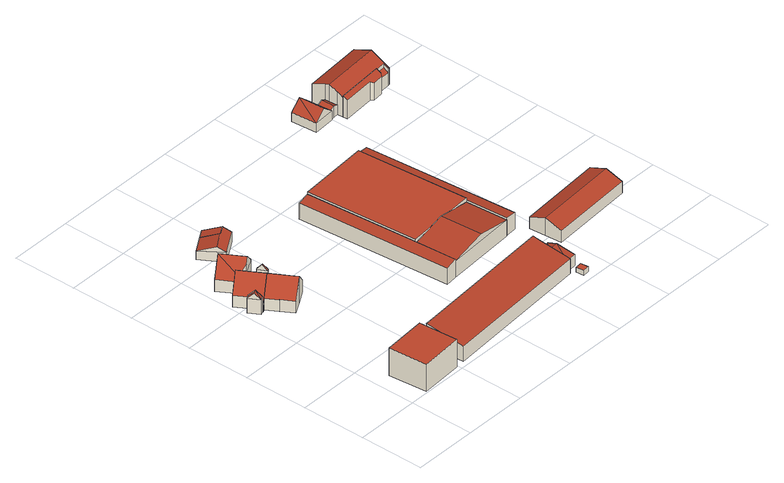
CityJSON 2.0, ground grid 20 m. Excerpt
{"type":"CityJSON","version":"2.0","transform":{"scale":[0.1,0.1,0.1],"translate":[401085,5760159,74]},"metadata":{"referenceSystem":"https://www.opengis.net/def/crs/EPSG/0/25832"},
"CityObjects":{
"building1":{"type":"Building","attributes":{"Gemeindeschluessel":"05515000","Geometrietyp2DReferenz":"3000","function":"51003_1201","roofType":"9999","measuredHeight":9},"geometry":[{"type":"Solid","lod":"2","boundaries":[[[[0,1,2,3]],[[3,4,5,0]],[[2,6,4,3]],[[1,7,6,2]],[[0,5,7,1]],[[7,5,4,6]]]],"semantics":{"surfaces":[{"type":"RoofSurface"},{"type":"WallSurface"},{"type":"GroundSurface"}],"values":[[0,1,1,1,1,2]]}}]},
"building2":{"type":"Building","attributes":{"Gemeindeschluessel":"05515000","Geometrietyp2DReferenz":"3000","function":"51009_1610","roofType":"3100","measuredHeight":6.79},"geometry":[{"type":"Solid","lod":"2","boundaries":[[[[8,9,10,11]],[[12,13,9,8]],[[14,15,13,12]],[[11,10,15,14]],[[8,16,12]],[[14,17,11]],[[8,11,17]],[[17,16,8]],[[16,17,14]],[[14,12,16]],[[9,13,15,10]]]],"semantics":{"surfaces":[{"type":"WallSurface"},{"type":"RoofSurface"},{"type":"GroundSurface"}],"values":[[0,0,0,0,0,0,1,1,1,1,2]]}}]},
"building3":{"type":"Building","attributes":{"Gemeindeschluessel":"05515000","Geometrietyp2DReferenz":"3000","function":"31001_1000"},"address":[{"country":"Germany","locality":"Münster","thoroughfareNumber":"58","thoroughfareName":"Am Gievenbach"}],"children":["building3-1","building3-2"]},
"building3-1":{"type":"BuildingPart","attributes":{"roofType":"3100","measuredHeight":8.61},"parents":["building3"],"geometry":[{"type":"Solid","lod":"2","boundaries":[[[[18,19,20,21]],[[22,23,19,18]],[[24,25,23,22]],[[26,27,25,24]],[[28,29,30,31]],[[32,33,29,28]],[[34,35,33,32]],[[36,37,35,34]],[[38,39,37,36]],[[21,20,39,38]],[[32,28,31,40,34]],[[26,24,22,18,21,38,36,34,40]],[[19,23,25,27,41,30,29,33,35,37,39,20]],[[41,27,26,40]],[[30,41,40,31]]]],"semantics":{"surfaces":[{"type":"WallSurface"},{"type":"RoofSurface"},{"type":"GroundSurface"},{"type":"ClosureSurface"}],"values":[[0,0,0,0,0,0,0,0,0,0,1,1,2,3,3]]}}]},
"building3-2":{"type":"BuildingPart","attributes":{"roofType":"3100","measuredHeight":8.61},"parents":["building3"],"geometry":[{"type":"Solid","lod":"2","boundaries":[[[[42,43,44,45]],[[46,47,43,42]],[[48,49,47,46]],[[50,51,49,48]],[[52,53,51,50]],[[54,55,53,52]],[[56,57,55,54]],[[58,59,57,56]],[[60,61,59,58]],[[62,63,61,60]],[[64,65,63,62]],[[66,67,65,64]],[[68,69,67,66]],[[31,30,69,68]],[[70,71,27,26,72]],[[45,44,71,70]],[[31,68,66,64,62,60,58,56,54,52,50,40]],[[48,46,42,45,70,72,40,50]],[[43,47,49,51,53,55,57,59,61,63,65,67,69,30,41,27,71,44]],[[41,30,31,40]],[[26,40,72]],[[27,41,40,26]]]],"semantics":{"surfaces":[{"type":"WallSurface"},{"type":"RoofSurface"},{"type":"GroundSurface"},{"type":"ClosureSurface"}],"values":[[0,0,0,0,0,0,0,0,0,0,0,0,0,0,0,0,1,1,2,3,0,3]]}}]},
"building4":{"type":"Building","attributes":{"Gemeindeschluessel":"05515000","Geometrietyp2DReferenz":"3000","function":"31001_2460","roofType":"3100","measuredHeight":8.64},"geometry":[{"type":"Solid","lod":"2","boundaries":[[[[54,73,74,75]],[[76,77,73,54]],[[78,79,77,76]],[[80,81,79,78]],[[75,74,81,80]],[[75,80,82]],[[83,82,80]],[[84,82,83,85]],[[76,85,83,78]],[[84,85,76,54]],[[82,84,54,75]],[[80,78,83]],[[73,77,79,81,74]]]],"semantics":{"surfaces":[{"type":"WallSurface"},{"type":"RoofSurface"},{"type":"GroundSurface"}],"values":[[0,0,0,0,0,1,1,1,1,0,0,0,2]]}}]},
"building5":{"type":"Building","attributes":{"Gemeindeschluessel":"05515000","Geometrietyp2DReferenz":"3000","function":"51009_1610","roofType":"3100","measuredHeight":6.92},"geometry":[{"type":"Solid","lod":"2","boundaries":[[[[86,65,67,87]],[[88,63,65,86]],[[89,61,63,88]],[[87,67,61,89]],[[86,90,88]],[[89,91,87]],[[87,91,90,86]],[[88,90,91,89]],[[65,63,61,67]]]],"semantics":{"surfaces":[{"type":"WallSurface"},{"type":"RoofSurface"},{"type":"GroundSurface"}],"values":[[0,0,0,0,0,0,1,1,2]]}}]},
"building6":{"type":"Building","attributes":{"Gemeindeschluessel":"05515000","Geometrietyp2DReferenz":"3000","function":"51009_1610","roofType":"5000","measuredHeight":4.64},"geometry":[{"type":"Solid","lod":"2","boundaries":[[[[92,93,94,95]],[[96,97,93,92]],[[98,99,97,96]],[[100,101,99,98]],[[102,103,101,100]],[[95,94,103,102]],[[104,95,102,105]],[[96,92,104,105,100,98]],[[100,105,102]],[[95,104,92]],[[93,97,99,101,103,94]]]],"semantics":{"surfaces":[{"type":"WallSurface"},{"type":"RoofSurface"},{"type":"GroundSurface"}],"values":[[0,0,0,0,0,0,1,1,0,0,2]]}}]},
"building7":{"type":"Building","attributes":{"Gemeindeschluessel":"05515000","Geometrietyp2DReferenz":"3000","function":"31001_2700","roofType":"2100","measuredHeight":4.69},"geometry":[{"type":"Solid","lod":"2","boundaries":[[[[106,97,107,108]],[[109,93,97,106]],[[95,94,93,109]],[[108,107,94,95]],[[109,106,108,95]],[[97,93,94,107]]]],"semantics":{"surfaces":[{"type":"WallSurface"},{"type":"RoofSurface"},{"type":"GroundSurface"}],"values":[[0,0,0,0,1,2]]}}]},
"building8":{"type":"Building","attributes":{"Gemeindeschluessel":"05515000","Geometrietyp2DReferenz":"3000","function":"31001_2700","roofType":"2100","measuredHeight":6.97},"geometry":[{"type":"Solid","lod":"2","boundaries":[[[[110,111,112,113]],[[114,115,111,110]],[[116,117,115,114]],[[118,119,117,116]],[[120,121,119,118]],[[113,112,121,120]],[[118,116,114,110,113,120]],[[111,115,117,119,121,112]]]],"semantics":{"surfaces":[{"type":"WallSurface"},{"type":"RoofSurface"},{"type":"GroundSurface"}],"values":[[0,0,0,0,0,0,1,2]]}}]},
"building9":{"type":"Building","attributes":{"Gemeindeschluessel":"05515000","Geometrietyp2DReferenz":"3000","function":"51009_1610","roofType":"2100","measuredHeight":5.95},"geometry":[{"type":"Solid","lod":"2","boundaries":[[[[122,123,124,125]],[[126,127,123,122]],[[128,129,127,126]],[[130,131,129,128]],[[125,124,131,130]],[[128,126,122,125,130]],[[123,127,129,131,124]]]],"semantics":{"surfaces":[{"type":"WallSurface"},{"type":"RoofSurface"},{"type":"GroundSurface"}],"values":[[0,0,0,0,0,1,2]]}}]},
"building10":{"type":"Building","attributes":{"Gemeindeschluessel":"05515000","Geometrietyp2DReferenz":"3000","function":"31001_2700","roofType":"3100","measuredHeight":7.34},"geometry":[{"type":"Solid","lod":"2","boundaries":[[[[132,133,134,135]],[[136,129,133,132]],[[137,127,129,136]],[[135,134,127,137]],[[132,138,136]],[[137,139,135]],[[135,139,138,132]],[[136,138,139,137]],[[133,129,127,134]]]],"semantics":{"surfaces":[{"type":"WallSurface"},{"type":"RoofSurface"},{"type":"GroundSurface"}],"values":[[0,0,0,0,0,0,1,1,2]]}}]},
"building11":{"type":"Building","attributes":{"Gemeindeschluessel":"05515000","Geometrietyp2DReferenz":"3000","function":"31001_2500","roofType":"1000","measuredHeight":1.62},"geometry":[{"type":"Solid","lod":"2","boundaries":[[[[140,141,142,143]],[[144,145,141,140]],[[146,147,145,144]],[[143,142,147,146]],[[144,140,143,146]],[[141,145,147,142]]]],"semantics":{"surfaces":[{"type":"WallSurface"},{"type":"RoofSurface"},{"type":"GroundSurface"}],"values":[[0,0,0,0,1,2]]}}]},
"building12":{"type":"Building","attributes":{"Gemeindeschluessel":"05515000","Geometrietyp2DReferenz":"3000","function":"31001_2700","roofType":"3100","measuredHeight":4.46},"geometry":[{"type":"Solid","lod":"2","boundaries":[[[[148,149,150,151]],[[152,153,149,148]],[[154,155,153,152]],[[151,150,155,154]],[[148,156,152]],[[154,157,151]],[[157,156,148]],[[148,151,157]],[[154,152,156]],[[156,157,154]],[[149,153,155,150]]]],"semantics":{"surfaces":[{"type":"WallSurface"},{"type":"RoofSurface"},{"type":"GroundSurface"}],"values":[[0,0,0,0,0,0,1,1,1,1,2]]}}]},
"building13":{"type":"Building","attributes":{"Gemeindeschluessel":"05515000","Geometrietyp2DReferenz":"3000","function":"31001_2700","roofType":"1000","measuredHeight":6.53},"geometry":[{"type":"Solid","lod":"2","boundaries":[[[[158,123,127,159]],[[160,161,123,158]],[[162,134,161,160]],[[159,127,134,162]],[[160,158,159,162]],[[123,161,134,127]]]],"semantics":{"surfaces":[{"type":"WallSurface"},{"type":"RoofSurface"},{"type":"GroundSurface"}],"values":[[0,0,0,0,1,2]]}}]},
"building14":{"type":"Building","attributes":{"Gemeindeschluessel":"05515000","Geometrietyp2DReferenz":"3000","function":"51009_1610","roofType":"2100","measuredHeight":5.8},"geometry":[{"type":"Solid","lod":"2","boundaries":[[[[163,164,165,166]],[[167,168,164,163]],[[169,170,168,167]],[[171,172,170,169]],[[166,165,172,171]],[[169,167,163,166,171]],[[164,168,170,172,165]]]],"semantics":{"surfaces":[{"type":"WallSurface"},{"type":"RoofSurface"},{"type":"GroundSurface"}],"values":[[0,0,0,0,0,1,2]]}}]},
"building15":{"type":"Building","attributes":{"Gemeindeschluessel":"05515000","Geometrietyp2DReferenz":"3000","function":"31001_2700","roofType":"3100","measuredHeight":5.63},"geometry":[{"type":"Solid","lod":"2","boundaries":[[[[173,174,175,176]],[[177,178,174,173]],[[179,180,178,177]],[[181,182,180,179]],[[183,184,182,181]],[[185,186,184,183]],[[176,175,186,185]],[[179,177,173,181]],[[176,185,183,181,173]],[[174,178,180,182,184,186,175]]]],"semantics":{"surfaces":[{"type":"WallSurface"},{"type":"RoofSurface"},{"type":"GroundSurface"}],"values":[[0,0,0,0,0,0,0,1,1,2]]}}]},
"building16":{"type":"Building","attributes":{"Gemeindeschluessel":"05515000","Geometrietyp2DReferenz":"3000","function":"31001_2460","roofType":"5000","measuredHeight":5.79},"geometry":[{"type":"Solid","lod":"2","boundaries":[[[[187,188,189,190]],[[191,192,188,187]],[[193,194,192,191]],[[195,196,194,193]],[[197,198,196,195]],[[190,189,198,197]],[[199,200,190]],[[187,190,200]],[[197,195,193,191,199]],[[200,199,191]],[[199,190,197]],[[200,191,187]],[[188,192,194,196,198,189]]]],"semantics":{"surfaces":[{"type":"WallSurface"},{"type":"RoofSurface"},{"type":"GroundSurface"}],"values":[[0,0,0,0,0,0,1,1,1,1,0,0,2]]}}]},
"building17":{"type":"Building","attributes":{"Gemeindeschluessel":"05515000","Geometrietyp2DReferenz":"3000","function":"31001_1000"},"address":[{"country":"Germany","locality":"Münster","thoroughfareNumber":"60","thoroughfareName":"Am Gievenbach"}],"children":["building17-1","building17-2","building17-3"]},
"building17-1":{"type":"BuildingPart","attributes":{"roofType":"2100","measuredHeight":6.74},"parents":["building17"],"geometry":[{"type":"Solid","lod":"2","boundaries":[[[[201,202,203,204,205]],[[206,207,202,201]],[[208,209,207,206]],[[210,211,209,208]],[[212,213,211,210]],[[214,215,216,213,212]],[[210,208,206,201,205,214,212]],[[203,202,207,209,211,213,216]],[[215,214,205,204]],[[203,216,215,204]]]],"semantics":{"surfaces":[{"type":"WallSurface"},{"type":"RoofSurface"},{"type":"GroundSurface"},{"type":"ClosureSurface"}],"values":[[0,0,0,0,0,0,1,2,0,3]]}}]},
"building17-2":{"type":"BuildingPart","attributes":{"roofType":"3100","measuredHeight":8.83},"parents":["building17"],"geometry":[{"type":"Solid","lod":"2","boundaries":[[[[204,203,217,218]],[[219,220,221,216,215]],[[222,223,224]],[[225,226,222,224]],[[227,228,226,225]],[[229,230,228,227]],[[231,232,230,229]],[[233,234,232,231]],[[218,217,234,233]],[[227,225,224,235,229]],[[219,215,204,218,233,231,229,235]],[[203,216,221,236,222,226,228,230,232,234,217]],[[216,203,204,215]],[[220,219,235,237]],[[221,220,237,236]],[[223,237,235,224]],[[237,223,222,236]]]],"semantics":{"surfaces":[{"type":"WallSurface"},{"type":"RoofSurface"},{"type":"GroundSurface"},{"type":"ClosureSurface"}],"values":[[0,0,0,0,0,0,0,0,0,1,1,2,3,0,3,0,3]]}}]},
"building17-3":{"type":"BuildingPart","attributes":{"roofType":"3100","measuredHeight":3.8},"parents":["building17"],"geometry":[{"type":"Solid","lod":"2","boundaries":[[[[223,222,238,239]],[[240,241,221,220]],[[195,242,241,240]],[[193,243,242,195]],[[239,238,243,193]],[[220,237,223,239,240]],[[193,195,240,239]],[[222,236,221,241,242,243,238]],[[236,237,220,221]],[[222,223,237,236]]]],"semantics":{"surfaces":[{"type":"WallSurface"},{"type":"RoofSurface"},{"type":"GroundSurface"},{"type":"ClosureSurface"}],"values":[[0,0,0,0,0,1,1,2,3,3]]}}]},
"building18":{"type":"Building","attributes":{"Gemeindeschluessel":"05515000","Geometrietyp2DReferenz":"3000","function":"51009_1610","roofType":"2100","measuredHeight":5.41},"geometry":[{"type":"Solid","lod":"2","boundaries":[[[[244,203,202,245]],[[246,217,203,244]],[[247,234,217,246]],[[245,202,234,247]],[[246,244,245,247]],[[203,217,234,202]]]],"semantics":{"surfaces":[{"type":"WallSurface"},{"type":"RoofSurface"},{"type":"GroundSurface"}],"values":[[0,0,0,0,1,2]]}}]}
},
"vertices":[
[196,15,93],[187,136,93],[52,125,93],[62,5,93],[62,5,3],[196,15,3],[52,125,3],[187,136,3],
[26,544,61],[26,544,12],[38,551,12],[38,551,61],[6,577,61],[6,577,12],[18,584,61],[18,584,12],[16,560,80],[28,567,80],
[68,519,50],[68,519,11],[91,481,11],[91,481,49],[68,518,49],[68,518,11],[46,553,49],[46,553,11],[39,549,40],[39,549,11],[149,568,49],[149,568,11],[127,603,11],[127,603,49],[172,528,50],[172,528,11],[132,504,97],[132,504,11],[131,503,95],[131,503,11],[131,504,96],[131,504,11],[87,578,97],[87,578,11],
[17,586,41],[17,586,11],[18,584,11],[18,584,41],[24,590,49],[24,590,11],[2,625,49],[2,625,11],[43,650,97],[43,650,11],[54,656,84],[54,656,11],[95,656,49],[95,656,11],[105,639,49],[105,639,11],[116,646,36],[116,646,11],[119,641,36],[119,641,11],[114,638,42],[114,638,11],[130,611,43],[130,611,11],[135,614,37],[135,614,11],[138,609,37],[138,609,11],[38,551,41],[38,551,11],[39,549,41],
[95,656,10],[153,691,10],[153,691,49],[54,656,49],[54,656,10],[24,705,49],[24,705,10],[112,758,49],[112,758,10],[109,664,97],[68,732,97],[95,656,82],[66,656,59],
[130,611,64],[135,614,64],[114,638,64],[119,641,64],[122,625,80],[127,628,80],
[180,819,55],[180,819,9],[151,866,9],[151,866,36],[207,835,55],[207,835,9],[220,813,41],[220,813,9],[142,766,41],[142,766,9],[100,835,36],[100,835,9],[180,820,56],[129,788,56],
[207,835,56],[178,883,9],[178,883,36],[180,819,56],
[699,65,53],[699,65,3],[691,154,3],[691,154,69],[699,55,52],[699,55,3],[226,18,52],[226,18,3],[217,138,73],[217,138,3],[690,176,73],[690,176,3],
[450,751,65],[450,751,5],[414,748,5],[414,748,57],[478,401,65],[478,401,5],[488,270,65],[488,270,5],[452,267,57],[452,267,5],
[713,287,58],[713,287,5],[703,418,5],[703,418,58],[488,270,58],[478,401,58],[601,278,79],[591,410,79],
[734,49,20],[734,49,4],[713,47,4],[713,47,20],[736,24,20],[736,24,4],[715,22,20],[715,22,4],
[727,157,39],[727,157,4],[691,154,4],[691,154,39],[734,68,39],[734,68,4],[699,65,39],[699,65,4],[729,127,49],[694,124,49],
[450,751,71],[478,401,71],[676,768,71],[676,768,5],[703,418,71],
[712,771,59],[712,771,6],[676,768,6],[676,768,64],[750,290,59],[750,290,6],[713,287,64],[713,287,6],[703,418,64],[703,418,6],
[1048,231,63],[1048,231,6],[1043,283,6],[1043,283,44],[1052,179,44],[1052,179,6],[784,158,44],[784,158,6],[780,210,63],[780,210,6],[776,262,44],[776,262,6],[836,267,44],[836,267,6],
[715,1033,44],[715,1033,14],[721,952,14],[721,952,44],[781,1039,44],[781,1039,14],[784,1001,44],[784,1001,14],[788,960,44],[788,960,14],[788,957,44],[788,957,14],[755,955,72],[749,1036,72],
[968,942,73],[968,942,13],[967,957,13],[967,957,77],[967,957,81],[960,933,69],[960,933,13],[929,930,69],[929,930,13],[920,938,73],[920,938,13],[820,930,73],[820,930,13],[819,945,81],[819,945,77],[819,945,13],
[998,959,13],[998,959,77],[817,963,87],[817,963,44],[817,963,13],[814,1003,13],[814,1003,44],[814,1003,95],[811,1045,77],[811,1045,13],[996,1060,77],[996,1060,13],[1000,1003,101],[1000,1003,13],[1005,945,68],[1005,945,13],[1000,944,68],[1000,944,13],[815,988,101],[815,988,13],[815,988,44],
[799,1002,13],[799,1002,51],[802,961,51],[802,961,13],[788,960,13],[784,1001,13],
[967,957,67],[968,942,55],[998,959,67],[1000,944,55]
]}
